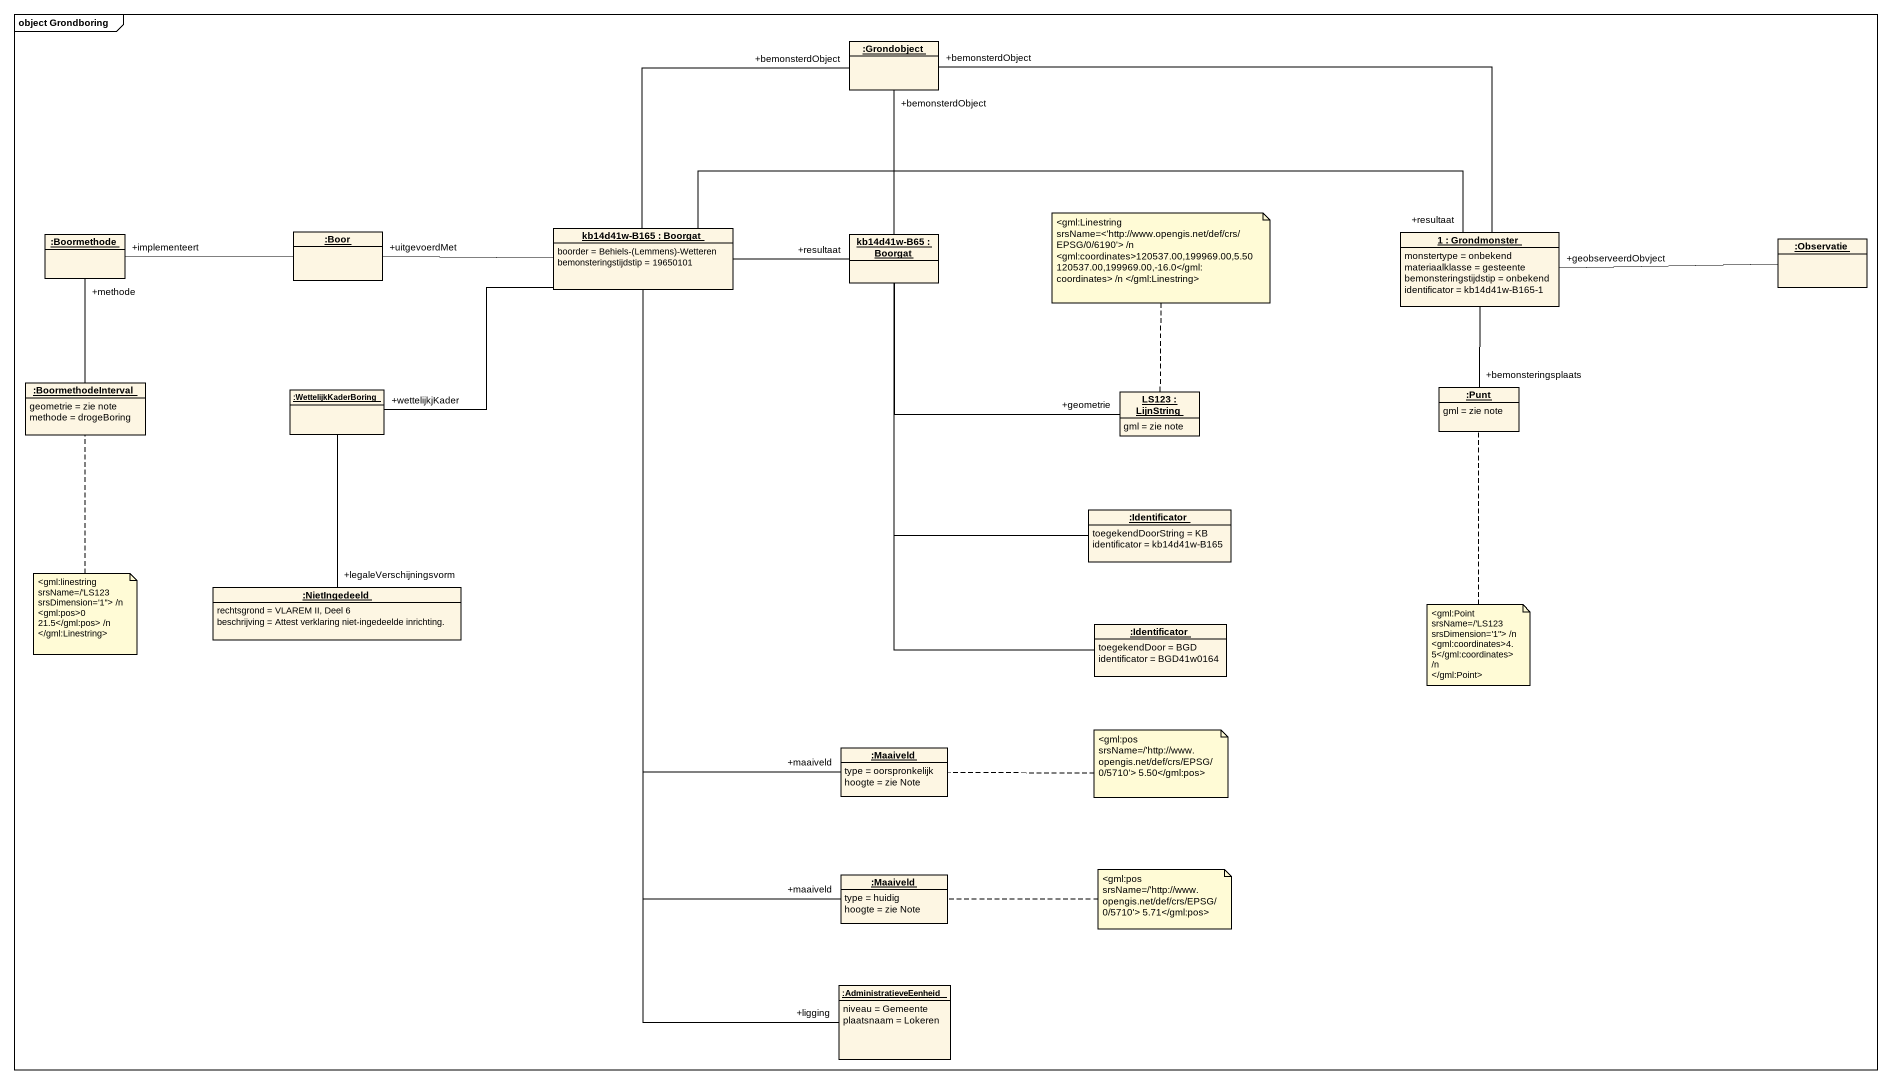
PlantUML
@startuml
mainframe object Grondboring
hide circle
hide empty members
object ":Grondobject" as Grondobject
object ":Boormethode" as Boormethode
object ":Boor" as Boor
object "kb14d41w-B165 : Boorgat" as kb14d41w_B165 {
  boorder = Behiels-(Lemmens)-Wetteren
  bemonsteringstijdstip = 19650101
}
object "kb14d41w-B65 : Boorgat" as kb14d41w_B65
object "1 : Grondmonster" as o1 {
  monstertype = onbekend
  materiaalklasse = gesteente
  bemonsteringstijdstip = onbekend
  identificator = kb14d41w-B165-1
}
object ":Observatie" as Observatie
object ":BoormethodeInterval" as BoormethodeInterval {
  geometrie = zie note
  methode = drogeBoring
}
object ":WettelijkKaderBoring" as WettelijkKaderBoring
object "LS123 : LijnString" as LS123 {
  gml = zie note
}
object ":Punt" as Punt {
  gml = zie note
}
object ":Identificator" as Identificator {
  toegekendDoorString = KB
  identificator = kb14d41w-B165
}
object ":NietIngedeeld" as NietIngedeeld {
  rechtsgrond = VLAREM II, Deel 6
  beschrijving = Attest verklaring niet-ingedeelde inrichting.
}
object ":Identificator" as Identificator_2 {
  toegekendDoor = BGD
  identificator = BGD41w0164
}
object ":Maaiveld" as Maaiveld {
  type = oorspronkelijk
  hoogte = zie Note
}
object ":Maaiveld" as Maaiveld_2 {
  type = huidig
  hoogte = zie Note
}
object ":AdministratieveEenheid" as AdministratieveEenheid {
  niveau = Gemeente
  plaatsnaam = Lokeren
}
Boor -left- "+implementeert" Boormethode
kb14d41w_B165 -up- "+bemonsterdObject" Grondobject
kb14d41w_B165 -left- "+uitgevoerdMet" Boor
kb14d41w_B165 -right- "+resultaat" kb14d41w_B65
kb14d41w_B165 -right- "+resultaat" o1
kb14d41w_B165 -left- "+wettelijkjKader" WettelijkKaderBoring
kb14d41w_B165 -- "+maaiveld" Maaiveld
kb14d41w_B165 -- "+maaiveld" Maaiveld_2
kb14d41w_B165 -- "+ligging" AdministratieveEenheid
kb14d41w_B65 -up- "+bemonsterdObject" Grondobject
kb14d41w_B65 -right- "+geometrie" LS123
o1 -left- "+bemonsterdObject" Grondobject
o1 -- "+bemonsteringsplaats" Punt
Observatie -left- "+geobserveerdObvject" o1
BoormethodeInterval -up- "+methode" Boormethode
WettelijkKaderBoring -- "+legaleVerschijningsvorm" NietIngedeeld
Identificator -up- kb14d41w_B65
Identificator_2 -up- kb14d41w_B65
note top of LS123 : <gml:Linestring srsName=<'http://www.opengis.net/def/crs/EPSG/0/6190'> /n <gml:coordinates>120537.00,199969.00,5.50 120537.00,199969.00,-16.0</gml:coordinates> /n </gml:Linestring>
note bottom of BoormethodeInterval
  <gml:linestring srsName=/'LS123 srsDimension='1''> /n
  <gml:pos>0 21.5</gml:pos> /n
  </gml:Linestring>
end note
note bottom of Punt
  <gml:Point srsName=/'LS123 srsDimension='1''> /n
  <gml:coordinates>4.5</gml:coordinates> /n
  </gml:Point>
end note
note right of Maaiveld : <gml:pos srsName=/'http://www.opengis.net/def/crs/EPSG/0/5710'> 5.50</gml:pos>
note right of Maaiveld_2 : <gml:pos srsName=/'http://www.opengis.net/def/crs/EPSG/0/5710'> 5.71</gml:pos>
@enduml
